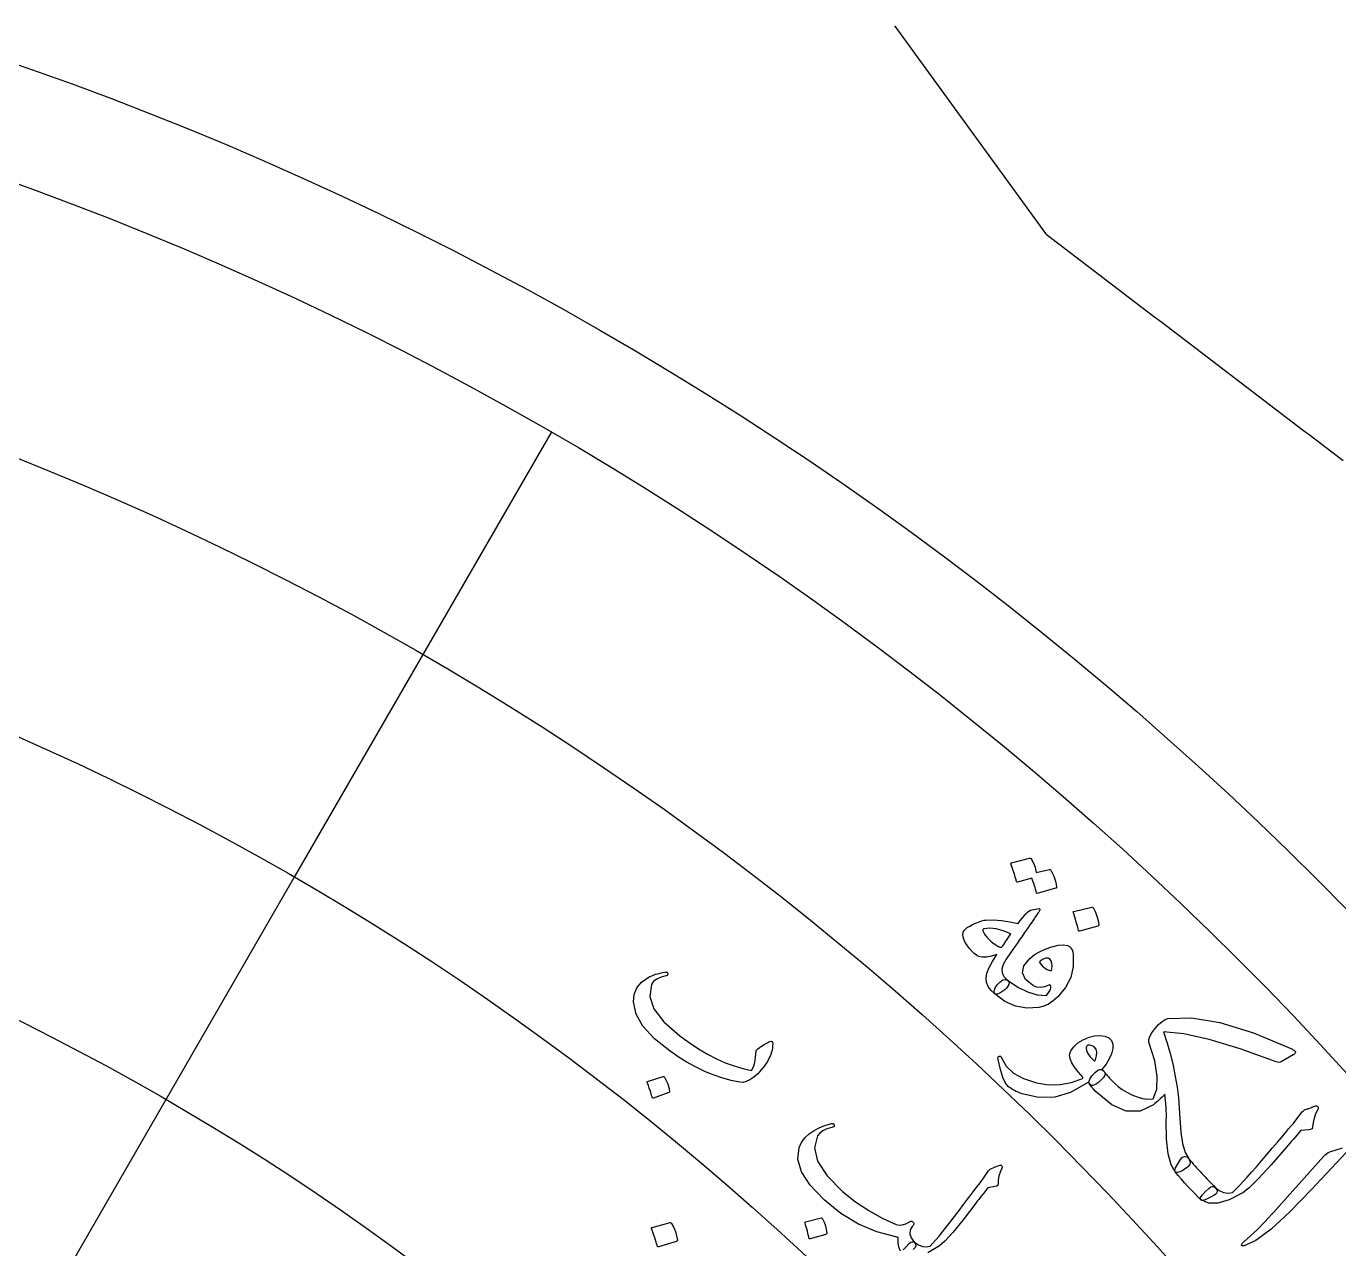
# Model space of a CAD drawing. Header units: millimetres. Extents: x -150 to 150, y -150 to 198.
# Drawn here: x 45.4 to 97.9, y 82.3 to 131.2 of the extents above; entities that cross this region are included whole.
import ezdxf

# ---------------------------------------------------------------- set-up
doc = ezdxf.new("R2010")
doc.units = ezdxf.units.MM
for name, color, linetype in [('CUT_OUTER', 1, 'Continuous'), ('ENGRAVE', 7, 'Continuous'), ('ENGRAVE_FINE', 8, 'Continuous'), ('GUIDE', 3, 'Continuous'), ('TEXT', 5, 'Continuous')]:
    doc.layers.add(name, color=color, linetype=linetype)

msp = doc.modelspace()

# ---------------------------------------------------------------- linework, layer by layer
at = {"layer": 'CUT_OUTER'}
for points in [[(80.1269, 131.2348), (80.1293, 131.2319), (86.1636, 122.9338)], [(86.194, 122.9027), (90.4969, 119.6248), (90.8267, 119.3755)]]:
    msp.add_lwpolyline(points, dxfattribs=at)
for centre, radius, start, end in [((86.2849, 123.022), 0.15, 216.0243, 232.70083), ((1227.5447, 1603.416), 1869.3592, 232.5492713, 232.8292526)]:
    msp.add_arc(centre, radius, start, end, dxfattribs=at)
at = {"layer": 'ENGRAVE'}
for radius in [132.75, 112.1737, 91.5975]:
    msp.add_circle((0, 0), radius, dxfattribs=at)
at = {"layer": 'ENGRAVE_FINE'}
for points in [[(66.375, 114.9649), (56.0869, 97.1453)], [(56.0869, 97.1453), (45.7988, 79.3258)]]:
    msp.add_lwpolyline(points, dxfattribs=at)
for radius in [122.4619, 101.8856]:
    msp.add_circle((0, 0), radius, dxfattribs=at)
at = {"layer": 'GUIDE'}
msp.add_circle((0, 0), 137.25, dxfattribs=at)
at = {"layer": 'TEXT'}
for points in [[(86.3215, 97.4579), (86.3365, 97.4586), (86.3519, 97.4533), (86.3678, 97.442), (86.3841, 97.4248), (86.427, 97.3455), (86.4657, 97.2657), (86.5003, 97.1853), (86.5307, 97.1043), (86.557, 97.022), (86.5792, 96.9377), (86.5974, 96.8513), (86.6115, 96.763), (86.61, 96.7412), (86.6022, 96.7236), (86.5881, 96.7103), (86.5677, 96.7012), (85.8382, 96.5003), (85.8242, 96.5015), (85.8119, 96.5125), (85.8011, 96.5333), (85.7919, 96.5638), (85.7882, 96.5878), (85.7795, 96.6238), (85.7658, 96.6719), (85.7472, 96.7321), (85.7234, 96.8052), (85.6945, 96.8918), (85.6605, 96.992), (85.6212, 97.1058), (85.0517, 96.9496), (85.0305, 96.948), (85.0137, 96.9579), (85.0012, 96.9792), (84.9931, 97.012), (84.9861, 97.0404), (84.9742, 97.0842), (84.9573, 97.1434), (84.9355, 97.218), (84.9078, 97.3088), (84.8735, 97.4164), (84.8325, 97.5408), (84.7847, 97.682), (84.7829, 97.7002), (84.7867, 97.7135), (84.7961, 97.722), (84.8112, 97.7255), (85.5288, 97.9102), (85.5437, 97.911), (85.5592, 97.9058), (85.5751, 97.8947), (85.5915, 97.8775), (85.6307, 97.8131), (85.6658, 97.7472), (85.6968, 97.68), (85.7238, 97.6115), (85.747, 97.5421), (85.7668, 97.4721), (85.7833, 97.4015), (85.7964, 97.3304)], [(85.837, 95.8849), (85.9091, 95.8905), (85.9426, 95.8689), (85.9374, 95.8202), (85.8936, 95.7443), (85.8634, 95.7019), (85.8223, 95.6425), (85.7703, 95.5663), (85.7074, 95.4732), (85.6324, 95.3627), (85.5443, 95.2346), (85.4431, 95.0887), (85.3287, 94.9252), (85.2164, 94.7644), (85.1156, 94.6205), (85.0265, 94.4936), (84.9491, 94.3836), (84.8837, 94.291), (84.8306, 94.216), (84.79, 94.1587), (84.7617, 94.1191), (84.5895, 93.864), (84.4767, 93.647), (84.423, 93.4679), (84.4287, 93.3269), (84.454, 93.2511), (84.4991, 93.1756), (84.5641, 93.1003), (84.649, 93.0253), (84.6911, 92.9721), (84.7069, 92.9132), (84.6964, 92.8485), (84.6596, 92.7781), (84.6026, 92.7048), (84.5372, 92.6378), (84.4635, 92.577), (84.3815, 92.5224), (84.304, 92.4827), (84.2383, 92.4605), (84.1845, 92.4558), (84.1424, 92.4686), (83.9837, 92.6156), (83.8722, 92.7702), (83.8078, 92.9325), (83.7907, 93.1027), (83.8243, 93.2996), (83.9071, 93.5237), (84.0392, 93.7753), (84.2206, 94.0542), (83.9993, 93.9835), (83.8053, 93.9459), (83.6384, 93.9413), (83.4984, 93.9699), (83.4065, 94.0173), (83.3118, 94.088), (83.2141, 94.182), (83.1135, 94.2994), (83.0165, 94.4336), (82.9429, 94.5552), (82.8929, 94.6644), (82.8664, 94.7612), (82.8605, 94.8573), (82.8739, 94.9406), (82.9066, 95.0113), (82.9586, 95.0693), (83.0371, 95.1299), (83.1326, 95.1894), (83.2454, 95.2478), (83.3752, 95.305), (83.5107, 95.358), (83.6226, 95.3968), (83.7111, 95.4214), (83.7761, 95.4319), (84.0878, 95.4334), (84.4072, 95.4108), (84.7343, 95.3639), (85.0689, 95.2926), (85.1675, 95.4197), (85.2538, 95.5284), (85.3279, 95.6185), (85.3897, 95.6901), (85.4462, 95.7463), (85.5042, 95.7898), (85.5637, 95.8207), (85.6249, 95.8389)], [(88.0259, 95.9439), (88.0409, 95.9444), (88.0563, 95.9388), (88.0719, 95.9273), (88.088, 95.9097), (88.1664, 95.7481), (88.2276, 95.5822), (88.2715, 95.4121), (88.2981, 95.2378), (88.2966, 95.2165), (88.2895, 95.2002), (88.2769, 95.189), (88.2589, 95.1829), (87.5322, 94.9892), (87.5109, 94.9881), (87.4943, 94.9984), (87.4824, 95.0201), (87.475, 95.0531), (87.4687, 95.0817), (87.4578, 95.1258), (87.4423, 95.1855), (87.4222, 95.2607), (87.3967, 95.3522), (87.365, 95.4606), (87.3269, 95.5861), (87.2824, 95.7286), (87.2782, 95.7494), (87.2803, 95.7644), (87.2888, 95.7737), (87.3036, 95.7772)], [(84.7731, 94.8729), (84.4765, 94.9979), (84.1984, 95.0735), (83.939, 95.0998), (83.6984, 95.077), (83.6743, 95.0662), (83.6602, 95.0494), (83.6561, 95.0265), (83.662, 94.9977), (83.7028, 94.9119), (83.7548, 94.828), (83.8182, 94.7458), (83.8928, 94.6654), (83.9787, 94.5868), (84.076, 94.5098), (84.1845, 94.4345), (84.3043, 94.3608), (84.3248, 94.3516), (84.3496, 94.3456), (84.3786, 94.3428), (84.4119, 94.3432), (84.4539, 94.3975), (84.4967, 94.4552), (84.5405, 94.5164), (84.5852, 94.5809), (84.6308, 94.6488), (84.6773, 94.7201), (84.7248, 94.7948), (84.7731, 94.8729)], [(87.1638, 94.339), (87.201, 94.2932), (87.2315, 94.2309), (87.2552, 94.1519), (87.2721, 94.0564), (87.2771, 93.5763), (87.1772, 93.1331), (86.9731, 92.7269), (86.6658, 92.3573), (86.4762, 92.1926), (86.2862, 92.0654), (86.096, 91.9758), (85.9055, 91.9235), (85.4236, 91.8974), (84.9698, 91.9795), (84.543, 92.1699), (84.1424, 92.4686), (84.1134, 92.5112), (84.106, 92.5667), (84.12, 92.6352), (84.1555, 92.7166), (84.1789, 92.7582), (84.2057, 92.7981), (84.2359, 92.8364), (84.2695, 92.873), (84.3046, 92.9074), (84.3395, 92.9393), (84.3741, 92.9686), (84.4085, 92.9953), (84.4749, 93.0353), (84.5371, 93.0536), (84.5951, 93.0503), (84.649, 93.0253), (85.0532, 92.7453), (85.4474, 92.5487), (85.8324, 92.4359), (86.2087, 92.407), (86.2786, 92.5026), (86.3298, 92.5828), (86.3623, 92.6476), (86.3761, 92.6969), (86.3821, 92.7448), (86.3804, 92.7814), (86.371, 92.8066), (86.3538, 92.8204), (86.3392, 92.827), (86.3254, 92.8298), (86.3124, 92.829), (86.3004, 92.8245), (86.129, 92.7583), (85.9694, 92.7323), (85.8218, 92.7465), (85.6859, 92.8009), (85.373, 93.047), (85.2449, 93.3111), (85.3015, 93.594), (85.5435, 93.8961), (85.7176, 94.0373), (85.9223, 94.1619), (86.1578, 94.2697), (86.424, 94.3605), (86.6727, 94.4204), (86.879, 94.4367), (87.0427, 94.4095), (87.1638, 94.339)], [(86.3464, 93.8641), (86.2689, 93.9034), (86.1783, 93.9021), (86.0749, 93.8601), (85.9585, 93.7775), (85.944, 93.761), (85.9346, 93.7484), (85.9302, 93.7396), (85.9307, 93.7348), (85.9793, 93.6627), (86.0349, 93.5967), (86.0975, 93.5369), (86.1673, 93.4833), (86.2351, 93.4429), (86.2977, 93.417), (86.3553, 93.4058), (86.4078, 93.4092), (86.4295, 93.5721), (86.4265, 93.7022), (86.3987, 93.7996), (86.3464, 93.8641)], [(75.243, 90.4717), (75.2418, 90.3911), (75.233, 90.3083), (75.2168, 90.2232), (75.1931, 90.1359), (75.1623, 90.0466), (75.1246, 89.9558), (75.0801, 89.8635), (75.0288, 89.7695), (74.9142, 89.5903), (74.7851, 89.4258), (74.6415, 89.2757), (74.4834, 89.1402), (74.3262, 89.033), (74.1803, 88.9623), (74.0458, 88.928), (73.9226, 88.9302), (73.5845, 88.9999), (73.2435, 89.0937), (72.8995, 89.2116), (72.5523, 89.3536), (72.2023, 89.5203), (71.8498, 89.7124), (71.4947, 89.9298), (71.1366, 90.1725), (70.5052, 90.6777), (70.0497, 91.1741), (69.7708, 91.6647), (69.669, 92.1513), (69.6995, 92.4479), (69.8078, 92.7101), (69.9943, 92.9378), (70.2597, 93.1305), (70.3263, 93.165), (70.3978, 93.1974), (70.4743, 93.2278), (70.5558, 93.2562), (70.6423, 93.2825), (70.7337, 93.3068), (70.8302, 93.329), (70.9316, 93.3491), (70.9631, 93.3526), (70.9903, 93.3489), (71.0131, 93.3379), (71.0317, 93.3197), (71.0415, 93.304), (71.0457, 93.2856), (71.0444, 93.2645), (71.0374, 93.2406), (71.0275, 93.2207), (71.0129, 93.2055), (70.9938, 93.195), (70.9699, 93.1892), (70.8731, 93.1677), (70.7798, 93.14), (70.69, 93.1061), (70.6039, 93.0659), (70.5311, 93.0202), (70.4712, 92.9682), (70.4242, 92.91), (70.39, 92.8456), (70.3206, 92.3702), (70.4874, 91.8714), (70.8889, 91.3474), (71.524, 90.7948), (71.8975, 90.5222), (72.2661, 90.2779), (72.63, 90.062), (72.9897, 89.8747), (73.3457, 89.7156), (73.6986, 89.5845), (74.0486, 89.4815), (74.396, 89.4067), (74.4705, 89.5442), (74.5254, 89.7196), (74.5607, 89.933), (74.5761, 90.1845), (74.5849, 90.2025), (74.6087, 90.2299), (74.6475, 90.2665), (74.7013, 90.3125), (74.7083, 90.3157), (74.714, 90.3189), (74.7183, 90.322), (74.7213, 90.3249), (74.8005, 90.3824), (74.8955, 90.4412), (75.0064, 90.5015), (75.1331, 90.563), (75.1779, 90.5765), (75.2112, 90.5658), (75.2329, 90.5308), (75.243, 90.4717)], [(88.4822, 89.3989), (88.4933, 89.3858), (88.5147, 89.3579), (88.5464, 89.3154), (88.5885, 89.2583), (88.6172, 89.2242), (88.6504, 89.1865), (88.6879, 89.1451), (88.7299, 89.1), (88.7766, 89.0509), (88.8284, 88.9973), (88.8854, 88.9393), (88.9474, 88.8769), (89.0824, 88.7564), (89.2409, 88.6415), (89.4229, 88.5323), (89.6284, 88.4284), (89.8425, 88.3444), (90.0562, 88.2886), (90.2696, 88.2612), (90.4827, 88.2623), (90.6244, 88.6572), (90.6437, 89.1675), (90.5386, 89.7931), (90.3066, 90.5336), (90.3055, 90.641), (90.345, 90.7668), (90.4252, 90.9112), (90.5461, 91.0741), (90.6981, 91.2421), (90.8365, 91.3662), (90.9612, 91.4463), (91.0724, 91.4825), (92.0078, 91.5145), (93.1512, 91.3259), (94.5011, 90.909), (96.0544, 90.2546), (96.0877, 90.2351), (96.1158, 90.2167), (96.1386, 90.1992), (96.1561, 90.1828), (96.1732, 90.157), (96.1766, 90.1304), (96.1665, 90.103), (96.1428, 90.0748), (96.1252, 90.0591), (96.1092, 90.0464), (96.0948, 90.0366), (96.0819, 90.0297), (95.6083, 89.7522), (95.5637, 89.7356), (95.5148, 89.7297), (95.4614, 89.7345), (95.4037, 89.7501), (93.9592, 90.2742), (92.7262, 90.6452), (91.7058, 90.8712), (90.8987, 90.9588), (91.0423, 90.5017), (91.1674, 90.0509), (91.2743, 89.6064), (91.3631, 89.1682), (91.4342, 88.7362), (91.4881, 88.31), (91.5249, 87.8896), (91.5448, 87.4752), (91.5814, 86.9282), (91.6538, 86.4767), (91.7631, 86.1204), (91.91, 85.8587), (91.9512, 85.7778), (91.957, 85.698), (91.9274, 85.6194), (91.8624, 85.5419), (91.8037, 85.4921), (91.7378, 85.4456), (91.6646, 85.4022), (91.5843, 85.3619), (91.5073, 85.3318), (91.4442, 85.319), (91.3951, 85.3233), (91.36, 85.3449), (91.1927, 85.629), (91.079, 86.0653), (91.0172, 86.6545), (91.0052, 87.3977), (91.007, 87.5332), (91.0063, 87.668), (91.0033, 87.8021), (90.998, 87.9356), (90.9898, 88.0681), (90.9785, 88.1992), (90.9641, 88.3289), (90.9466, 88.4572), (90.8918, 88.3944), (90.8355, 88.3345), (90.7778, 88.2777), (90.7186, 88.2238), (90.6591, 88.1725), (90.6004, 88.1234), (90.5425, 88.0765), (90.4853, 88.0318), (89.9541, 87.78), (89.3998, 87.7784), (88.8214, 88.0254), (88.2162, 88.5198), (88.1681, 88.5684), (88.1233, 88.6152), (88.0818, 88.6602), (88.0435, 88.7033), (88.0085, 88.7446), (87.9768, 88.7842), (87.9484, 88.8219), (87.9233, 88.8577), (87.9057, 88.9428), (87.941, 89.052), (88.0291, 89.1853), (88.17, 89.3429), (88.2578, 89.4156), (88.3391, 89.4492), (88.4139, 89.4437), (88.4822, 89.3989)], [(87.7941, 88.8797), (87.1733, 88.525), (86.5396, 88.3393), (85.893, 88.3212), (85.2325, 88.4694), (85.1496, 88.4995), (85.0699, 88.5315), (84.9935, 88.5654), (84.9204, 88.6012), (84.8512, 88.6388), (84.7867, 88.6785), (84.7269, 88.72), (84.6718, 88.7636), (84.5633, 88.9023), (84.4601, 89.1293), (84.3616, 89.4447), (84.2671, 89.8486), (84.2626, 89.898), (84.2684, 89.9362), (84.2846, 89.9633), (84.3113, 89.9791), (84.3412, 89.9826), (84.3669, 89.9729), (84.3885, 89.9497), (84.406, 89.9133), (84.5859, 89.5794), (84.8792, 89.3023), (85.2863, 89.0809), (85.8079, 88.9137), (86.2917, 88.8346), (86.7602, 88.8371), (87.214, 88.9219), (87.6529, 89.0893), (87.6624, 89.1012), (87.6676, 89.113), (87.6683, 89.1248), (87.6646, 89.1365), (87.4732, 89.3477), (87.3234, 89.5409), (87.2151, 89.7163), (87.1486, 89.8741), (87.133, 90.0334), (87.1775, 90.1896), (87.2823, 90.3427), (87.4474, 90.4928), (87.4713, 90.5108), (87.4963, 90.5284), (87.5224, 90.5457), (87.5497, 90.5626), (87.5784, 90.5796), (87.6089, 90.597), (87.6413, 90.6147), (87.6755, 90.6329), (87.9121, 90.7363), (88.1354, 90.7957), (88.3456, 90.8109), (88.5424, 90.7819), (88.705, 90.7122), (88.8125, 90.6055), (88.8647, 90.462), (88.8615, 90.2819), (88.8109, 90.0764), (88.7209, 89.8685), (88.5916, 89.6583), (88.4231, 89.4456), (88.4349, 89.4343), (88.4468, 89.4237), (88.4586, 89.4138), (88.4704, 89.4047), (88.4822, 89.3956), (88.494, 89.3858), (88.5058, 89.3752), (88.5176, 89.3638), (88.549, 89.3158), (88.5546, 89.2595), (88.5343, 89.1949), (88.4883, 89.122), (88.4286, 89.0509), (88.3616, 88.9856), (88.2872, 88.9261), (88.2055, 88.8724), (88.1275, 88.8313), (88.0643, 88.8093), (88.0158, 88.8066), (87.982, 88.8231), (87.8705, 88.9335), (87.8591, 88.9235), (87.8425, 88.9111), (87.8209, 88.8966), (87.7941, 88.8797)], [(88.1679, 89.8262), (88.2127, 89.9967), (88.22, 90.141), (88.1897, 90.2591), (88.122, 90.3508), (88.0614, 90.385), (87.9988, 90.4066), (87.9341, 90.4155), (87.8674, 90.4119), (87.8387, 90.4033), (87.8176, 90.3845), (87.8039, 90.3555), (87.7977, 90.3163), (87.8064, 90.2022), (87.8592, 90.0784), (87.9562, 89.945), (88.0973, 89.8017), (88.115, 89.7901), (88.1327, 89.7903), (88.1503, 89.8024), (88.1679, 89.8262)], [(70.852, 89.1652), (70.8649, 89.1668), (70.8783, 89.1633), (70.8923, 89.1545), (70.9068, 89.1406), (70.981, 89.0067), (71.0405, 88.8676), (71.0852, 88.7235), (71.1152, 88.5744), (71.1147, 88.5557), (71.1093, 88.541), (71.0989, 88.5302), (71.0836, 88.5235), (70.4649, 88.295), (70.4466, 88.2924), (70.4319, 88.3), (70.4207, 88.3178), (70.4131, 88.3459), (70.4065, 88.3702), (70.3953, 88.4076), (70.3795, 88.4581), (70.3592, 88.5218), (70.3335, 88.5992), (70.3017, 88.6908), (70.2638, 88.7967), (70.2198, 88.9168), (70.2153, 88.9345), (70.2165, 88.9478), (70.2234, 88.9565), (70.236, 88.9608)], [(96.5686, 87.8382), (96.7087, 87.8868), (96.8193, 87.926), (96.9003, 87.9558), (96.9517, 87.9762), (96.9862, 87.9871), (97.0167, 87.9885), (97.0432, 87.9803), (97.0655, 87.9626), (97.0831, 87.9355), (97.0893, 87.9053), (97.0841, 87.8721), (97.0674, 87.8359), (96.9827, 87.6624), (96.9203, 87.4905), (96.8803, 87.3202), (96.8628, 87.1515), (96.8541, 87.1009), (96.8264, 87.0637), (96.7797, 87.0398), (96.714, 87.0292), (96.3949, 86.996), (96.3174, 86.9087), (96.2414, 86.8228), (96.1669, 86.7384), (96.094, 86.6553), (96.0226, 86.5737), (95.9528, 86.4935), (95.8845, 86.4147), (95.8177, 86.3373), (95.1985, 85.622), (94.7003, 85.0785), (94.3239, 84.7059), (94.0699, 84.5037), (93.5275, 84.2275), (93.068, 84.0883), (92.6912, 84.0864), (92.3963, 84.2218), (92.3908, 84.2279), (92.3852, 84.234), (92.3796, 84.2401), (92.3741, 84.2462), (92.3758, 84.3142), (92.434, 84.41), (92.5489, 84.5338), (92.7204, 84.6856), (92.7881, 84.7369), (92.8494, 84.7613), (92.9043, 84.7586), (92.9526, 84.7288), (93.1259, 84.6014), (93.3008, 84.5229), (93.4776, 84.4935), (93.6563, 84.5131), (93.7816, 84.6357), (93.9208, 84.7786), (94.0741, 84.942), (94.2412, 85.1257), (94.4219, 85.3289), (94.6155, 85.5504), (94.8221, 85.7903), (95.0417, 86.0486), (95.2592, 86.3006), (95.4538, 86.5279), (95.6257, 86.7305), (95.7749, 86.9084), (95.9021, 87.0606), (96.0081, 87.1865), (96.0929, 87.2859), (96.1565, 87.359), (96.4514, 87.7433), (96.4844, 87.7769), (96.5149, 87.8039), (96.543, 87.8244), (96.5686, 87.8382)], [(91.36, 85.3449), (91.3442, 85.3732), (91.342, 85.41), (91.3533, 85.4553), (91.3782, 85.509), (91.5789, 85.8331), (91.6559, 85.9259), (91.7368, 85.9612), (91.8215, 85.9388), (91.91, 85.8587), (91.9725, 85.786), (92.0357, 85.7132), (92.0996, 85.6403), (92.1642, 85.5674), (92.229, 85.4947), (92.2939, 85.4228), (92.3587, 85.3515), (92.4236, 85.281), (92.4887, 85.2107), (92.5545, 85.1404), (92.621, 85.0699), (92.6882, 84.9994), (92.7557, 84.9292), (92.8232, 84.8597), (92.8907, 84.7909), (92.9582, 84.7227), (93.0309, 84.6281), (93.0465, 84.5418), (93.0048, 84.4641), (92.9061, 84.3947), (92.5614, 84.2268), (92.5083, 84.2036), (92.464, 84.1941), (92.4285, 84.1981), (92.4019, 84.2157), (92.2655, 84.3488), (92.1309, 84.4842), (91.9981, 84.6219), (91.867, 84.7618), (91.7377, 84.9041), (91.6101, 85.0487), (91.4842, 85.1956), (91.36, 85.3449)], [(71.1316, 83.3116), (71.1466, 83.3125), (71.1622, 83.3074), (71.1783, 83.2964), (71.1951, 83.2794), (71.2798, 83.1201), (71.3473, 82.956), (71.3976, 82.7871), (71.4307, 82.6135), (71.4299, 82.5921), (71.4235, 82.5755), (71.4113, 82.5639), (71.3935, 82.5573), (70.6729, 82.3391), (70.6516, 82.3374), (70.6346, 82.3472), (70.6219, 82.3684), (70.6133, 82.4012), (70.6059, 82.4296), (70.5934, 82.4734), (70.5756, 82.5326), (70.5527, 82.6071), (70.5238, 82.6978), (70.4879, 82.8053), (70.445, 82.9296), (70.395, 83.0707), (70.39, 83.0914), (70.3916, 83.1065), (70.3997, 83.1161), (70.4144, 83.1201)], [(77.1903, 83.4955), (77.2032, 83.4961), (77.2164, 83.4916), (77.2296, 83.4818), (77.2431, 83.4669), (77.3069, 83.3279), (77.3557, 83.185), (77.3894, 83.0381), (77.408, 82.8872), (77.4061, 82.8686), (77.3996, 82.8544), (77.3885, 82.8444), (77.3727, 82.8388), (76.739, 82.6569), (76.7206, 82.6556), (76.7065, 82.6642), (76.6967, 82.6828), (76.6912, 82.7114), (76.6865, 82.7361), (76.6782, 82.7742), (76.6663, 82.8257), (76.6508, 82.8907), (76.631, 82.9697), (76.6063, 83.0633), (76.5765, 83.1716), (76.5417, 83.2946), (76.5386, 83.3126), (76.5408, 83.3257), (76.5483, 83.3339), (76.5612, 83.3372)]]:
    msp.add_lwpolyline(points, close=True, dxfattribs=at)
for points in [[(80.3549, 82.1673), (80.2902, 82.32), (80.2611, 82.4976), (80.2673, 82.7001), (80.2633, 82.7125), (80.2462, 82.7233), (80.216, 82.7325), (80.1727, 82.7401), (79.4082, 82.9347), (78.6755, 83.2468), (77.9728, 83.6769), (77.2977, 84.2253), (76.7423, 84.8069), (76.3905, 85.3485), (76.2436, 85.8529), (76.3029, 86.3218), (76.4016, 86.5254), (76.5337, 86.7057), (76.6993, 86.8625), (76.8987, 86.9958), (77.1034, 87.1025), (77.29, 87.1855), (77.4584, 87.2447), (77.6086, 87.2804), (77.6086, 87.2804), (77.6476, 87.2842), (77.6762, 87.2749), (77.6944, 87.2525), (77.7022, 87.217), (77.7003, 87.1813), (77.6849, 87.1527), (77.6558, 87.1313), (77.6131, 87.1171), (77.4115, 87.0615), (77.2492, 86.9881), (77.1263, 86.8972), (77.0425, 86.7889), (76.9175, 86.2994), (77.0438, 85.7662), (77.4197, 85.1874), (78.0435, 84.5593), (78.5577, 84.1486), (79.0866, 83.7917), (79.6312, 83.4882), (80.1923, 83.2381), (80.308, 83.211), (80.4337, 83.2194), (80.5695, 83.2633), (80.7153, 83.3427), (80.7586, 83.3634), (80.8003, 83.3664), (80.8402, 83.3517), (80.8784, 83.3191), (80.8934, 83.2832), (80.89, 83.2431), (80.8683, 83.1988), (80.8282, 83.1503), (80.7449, 83.0148), (80.7331, 82.8641), (80.7927, 82.6983), (80.9235, 82.5169), (80.9678, 82.4487), (80.9741, 82.3787), (80.9424, 82.3069), (80.8727, 82.2334)], [(98.224, 86.1353), (96.8122, 84.6373), (95.9411, 83.7228), (95.201, 83.043), (94.5933, 82.5962), (94.1187, 82.3814), (94.07, 82.3751), (94.0375, 82.3789), (94.0212, 82.3928), (94.0211, 82.4167), (94.0301, 82.4438), (94.0472, 82.4726), (94.0726, 82.5031), (94.1062, 82.5353), (94.3785, 82.7741), (94.6564, 83.04), (94.9397, 83.3329), (95.2283, 83.6531), (95.3051, 83.7352), (95.5102, 83.9594), (95.8434, 84.3261), (96.3045, 84.8355), (97.3155, 85.9776), (97.373, 86.0341), (97.4314, 86.0801), (97.4909, 86.1154), (97.5513, 86.1401), (98.0576, 86.2993)], [(80.4739, 82.2133), (80.5696, 82.329), (80.7143, 82.4721), (80.7719, 82.5211), (80.8251, 82.5457), (80.8739, 82.5461), (80.9182, 82.5221), (81.0784, 82.4176), (81.2376, 82.3566), (81.396, 82.3393), (81.5536, 82.3657), (81.6587, 82.4807), (81.7751, 82.6145), (81.9029, 82.7671), (82.0421, 82.9386), (82.1923, 83.1279), (82.3531, 83.3342), (82.5245, 83.5574), (82.7065, 83.7975), (82.8869, 84.032), (83.0483, 84.2435), (83.1908, 84.4318), (83.3143, 84.5971), (83.4197, 84.7386), (83.5075, 84.8556), (83.5778, 84.948), (83.6306, 85.016), (83.8732, 85.3717), (83.9008, 85.4032), (83.9265, 85.4287), (83.9504, 85.4483), (83.9724, 85.4618), (83.9724, 85.4618), (84.0943, 85.512), (84.1905, 85.5523), (84.2609, 85.5828), (84.3055, 85.6035), (84.3356, 85.6149), (84.3626, 85.6176), (84.3864, 85.6117), (84.4071, 85.5972), (84.424, 85.574), (84.431, 85.5475), (84.428, 85.5178), (84.4151, 85.4849), (84.3484, 85.3267), (84.3016, 85.1711), (84.2746, 85.018), (84.2674, 84.8675), (84.2622, 84.8222), (84.2394, 84.7878), (84.1992, 84.7642), (84.1415, 84.7515), (83.8601, 84.706), (83.7956, 84.6246), (83.7324, 84.5446), (83.6706, 84.466), (83.61, 84.3886), (83.5507, 84.3126), (83.4927, 84.238), (83.4361, 84.1646), (83.3807, 84.0926), (82.8668, 83.4269), (82.4518, 82.9196), (82.1365, 82.5701), (81.9211, 82.378), (81.4535, 82.1057)]]:
    msp.add_lwpolyline(points, dxfattribs=at)

doc.saveas('drawing.dxf')
